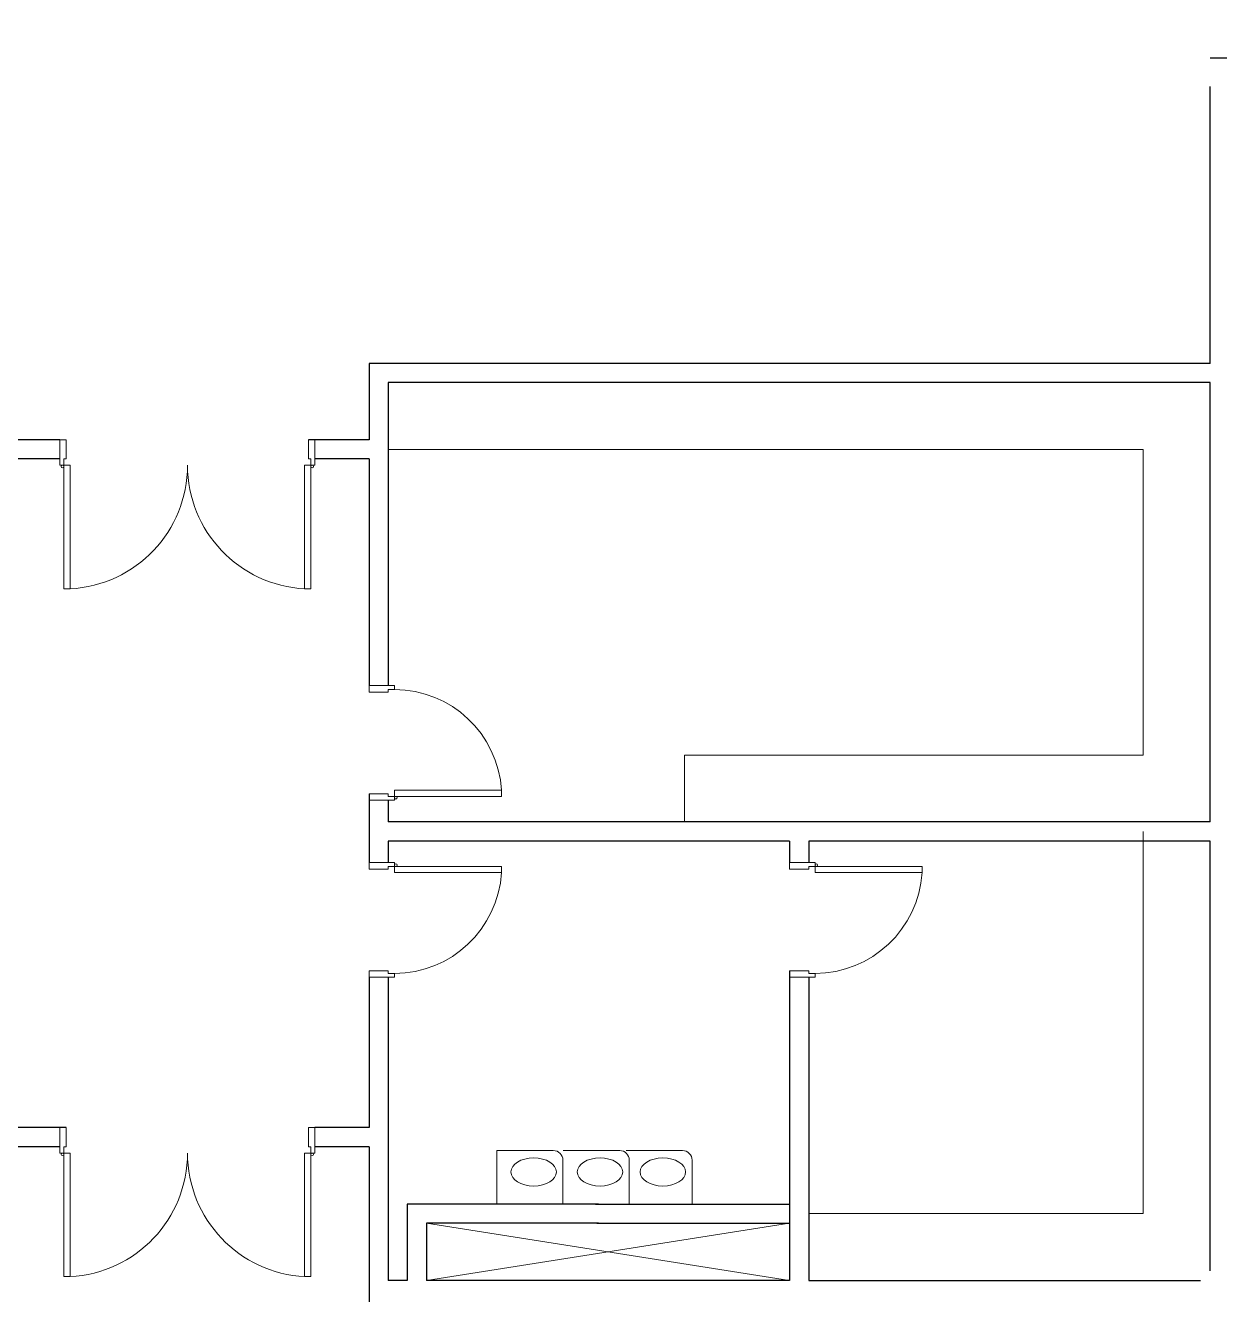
# Model space of a CAD drawing. Extents: x -59 to 582, y -1177 to 100.
# Drawn here: x 427.23 to 436.6, y -30.67 to -20.7 of the extents above; entities that cross this region are included whole.
import ezdxf

# ---------------------------------------------------------------- set-up
doc = ezdxf.new("R2010")
doc.units = 0
doc.header["$LTSCALE"] = 0.15
doc.layers.add('0 sockets', color=252, linetype='Continuous')
for name, color, linetype, lineweight in [('DOOR', 252, 'Continuous', 20), ('FUR', 252, 'Continuous', 9), ('sofa', 252, 'Continuous', 9), ('wall', 252, 'Continuous', 30)]:
    doc.layers.add(name, color=color, linetype=linetype, lineweight=lineweight)

# ---------------------------------------------------------------- blocks, each defined once
blk = doc.blocks.new('ARCH')
at = {"layer": 'DOOR'}
for points in [[(27.5287, 364.675), (27.4987, 364.675), (27.4987, 364.875), (27.5487, 364.875), (27.5487, 364.725), (27.5287, 364.725)], [(29.4687, 364.675), (29.4987, 364.675), (29.4987, 364.875), (29.4487, 364.875), (29.4487, 364.725), (29.4687, 364.725)], [(27.5287, 364.675), (27.5287, 363.705), (27.5787, 363.705), (27.5787, 364.675)], [(29.4687, 364.675), (29.4687, 363.705), (29.4187, 363.705), (29.4187, 364.675)], [(30.125, 362.9148), (30.125, 362.9448), (29.925, 362.9448), (29.925, 362.8948), (30.075, 362.8948), (30.075, 362.9148)], [(30.125, 362.0748), (30.125, 362.0448), (29.925, 362.0448), (29.925, 362.0948), (30.075, 362.0948), (30.075, 362.0748)], [(30.125, 362.0748), (30.965, 362.0748), (30.965, 362.123), (30.125, 362.123)], [(30.125, 361.5252), (30.125, 361.5552), (29.925, 361.5552), (29.925, 361.5052), (30.075, 361.5052), (30.075, 361.5252)], [(33.425, 361.5252), (33.425, 361.5552), (33.225, 361.5552), (33.225, 361.5052), (33.375, 361.5052), (33.375, 361.5252)], [(30.125, 361.5252), (30.965, 361.5252), (30.965, 361.477), (30.125, 361.477)], [(33.425, 361.5252), (34.265, 361.5252), (34.265, 361.477), (33.425, 361.477)], [(30.125, 360.6852), (30.125, 360.6552), (29.925, 360.6552), (29.925, 360.7052), (30.075, 360.7052), (30.075, 360.6852)], [(33.425, 360.6852), (33.425, 360.6552), (33.225, 360.6552), (33.225, 360.7052), (33.375, 360.7052), (33.375, 360.6852)], [(27.5287, 359.275), (27.4987, 359.275), (27.4987, 359.475), (27.5487, 359.475), (27.5487, 359.325), (27.5287, 359.325)], [(29.4687, 359.275), (29.4987, 359.275), (29.4987, 359.475), (29.4487, 359.475), (29.4487, 359.325), (29.4687, 359.325)], [(27.5287, 359.275), (27.5287, 358.305), (27.5787, 358.305), (27.5787, 359.275)], [(29.4687, 359.275), (29.4687, 358.305), (29.4187, 358.305), (29.4187, 359.275)]]:
    blk.add_lwpolyline(points, close=True, dxfattribs=at)
for centre in [(27.5187, 364.665), (29.4787, 364.665), (30.135, 362.0648), (30.135, 361.5352), (33.435, 361.5352), (27.5187, 359.265), (29.4787, 359.265)]:
    blk.add_circle(centre, 0.01, dxfattribs=at)
for centre, radius, start, end in [((27.5287, 364.675), 0.9713, 272.95078, 0), ((29.4713, 364.675), 0.9713, 180, 267.04922), ((30.1217, 362.0698), 0.8449, 3.61106, 89.77823), ((30.1217, 361.5302), 0.8449, 270.22177, 356.38894), ((33.4217, 361.5302), 0.8449, 270.22177, 356.38894), ((27.5287, 359.275), 0.9713, 272.95078, 0), ((29.4713, 359.275), 0.9713, 180, 267.04922)]:
    blk.add_arc(centre, radius, start, end, dxfattribs=at)
at = {"layer": 'FUR'}
for p, q in [((30.075, 364.8), (36, 364.8)), ((36, 364.8), (36, 362.4)), ((36, 362.4), (32.4, 362.4)), ((32.4, 362.4), (32.4, 361.875)), ((36, 361.8), (36, 358.8)), ((36, 358.8), (33.375, 358.8))]:
    blk.add_line(p, q, dxfattribs=at)
at = {"layer": 'sofa'}
for p, q in [((30.9281, 359.2947), (30.9281, 358.875)), ((31.3709, 359.2947), (30.9281, 359.2947)), ((31.8918, 359.2947), (31.4489, 359.2947)), ((32.3853, 359.2947), (31.9424, 359.2947)), ((31.4459, 359.2197), (31.4459, 358.875)), ((31.9668, 359.2197), (31.9668, 358.875)), ((32.4603, 359.2197), (32.4603, 358.875)), ((30.375, 358.725), (33.225, 358.275)), ((33.225, 358.725), (30.375, 358.275))]:
    blk.add_line(p, q, dxfattribs=at)
for centre in [(31.3709, 359.2197), (31.8918, 359.2197), (32.3853, 359.2197)]:
    blk.add_arc(centre, 0.075, 360, 90, dxfattribs=at)
for centre in [(31.2166, 359.1265), (31.7374, 359.1265), (32.2309, 359.1265)]:
    blk.add_ellipse(centre, major_axis=(-0.1782, 0), ratio=0.619046, start_param=3.141593, end_param=9.424778, dxfattribs=at)
at = {"layer": 'wall'}
for p, q in [((36.525, 367.875), (43.875, 367.875)), ((36.525, 365.475), (36.525, 367.65)), ((36.525, 365.475), (29.925, 365.475)), ((29.925, 365.475), (29.925, 364.875)), ((36.525, 365.325), (30.075, 365.325)), ((30.075, 365.325), (30.075, 362.9448)), ((36.525, 361.875), (36.525, 365.325)), ((27.4987, 364.875), (27.075, 364.875)), ((29.925, 364.875), (29.4487, 364.875)), ((27.4987, 364.725), (27.075, 364.725)), ((29.925, 364.725), (29.4987, 364.725)), ((29.925, 364.725), (29.925, 362.9448)), ((29.925, 362.0948), (29.925, 361.5552)), ((30.075, 362.0448), (30.075, 361.875)), ((30.075, 362.0448), (30.075, 361.875)), ((36.525, 361.875), (30.075, 361.875)), ((33.225, 361.725), (30.075, 361.725)), ((30.075, 361.725), (30.075, 361.5552)), ((33.225, 361.725), (33.225, 361.5552)), ((36.525, 361.725), (33.375, 361.725)), ((33.375, 361.725), (33.375, 361.5552)), ((36.525, 358.35), (36.525, 361.725)), ((29.925, 360.6552), (29.925, 359.475)), ((30.075, 360.6552), (30.075, 358.275)), ((33.225, 360.7052), (33.225, 358.275)), ((33.375, 360.6552), (33.375, 358.275)), ((27.5487, 359.475), (27.0748, 359.475)), ((29.925, 359.475), (29.4987, 359.475)), ((27.4987, 359.325), (27.0749, 359.325)), ((29.925, 359.325), (29.4987, 359.325)), ((29.925, 359.325), (29.925, 358.2)), ((31.725, 358.875), (30.225, 358.875)), ((30.225, 358.875), (30.225, 358.275)), ((31.7022, 358.875), (33.225, 358.875)), ((31.725, 358.725), (30.375, 358.725)), ((30.375, 358.725), (30.375, 358.275)), ((31.7125, 358.725), (33.225, 358.725)), ((30.225, 358.275), (30.075, 358.275)), ((31.725, 358.275), (30.375, 358.275)), ((33.225, 358.275), (31.7089, 358.275)), ((33.375, 358.275), (36.45, 358.275)), ((29.925, 358.2), (29.925, 356.0166))]:
    blk.add_line(p, q, dxfattribs=at)
blk = doc.blocks.new('EE')
at = {"layer": '0 sockets'}
h = blk.add_hatch(color=6, dxfattribs=at)
h.dxf.hatch_style = 1
h.paths.add_polyline_path([(582.3938, 81.8406), (-59.1154, 81.8406), (-59.1154, -114.5819), (582.3938, -114.5819)])
h.paths.add_polyline_path([(577.3938, 76.8406), (577.3938, -109.5819), (-54.1154, -109.5819), (-54.1154, 76.8406)], flags=16)
h.paths.add_polyline_path([(408.0255, -15.1391, -1), (406.517, -15.1391, -1)], flags=0)
h.paths.add_polyline_path([(457.7835, -31.1193, 0.414214), (457.6835, -31.0193), (444.3113, -31.0193, 0.414214), (444.2113, -31.1193), (444.2113, -48.4465), (415.8336, -48.4465), (415.8336, -19.4832), (417.425, -19.4832, 0.414214), (417.525, -19.3832), (417.525, -15.2391, 0.414214), (417.425, -15.1391), (407.2736, -15.1391), (407.2712, -15.8933), (407.2712, -15.1391), (417.525, -15.1391), (417.525, -19.4832), (415.9336, -19.4832, 0.414214), (415.8336, -19.5832), (415.8336, -48.3465, 0.414214), (415.9336, -48.4465), (444.1113, -48.4465, 0.414214), (444.2113, -48.3465), (444.2113, -31.0193), (457.7835, -31.0193)], flags=0)
h.paths.add_polyline_path([(244.6113, -46.0682), (244.6113, -46.0144), (244.5226, -46.0144, -0.279526)], flags=0)
h.paths.add_polyline_path([(404.6897, 26.9474), (525.0345, 26.9474), (525.0345, 46.2845), (404.6897, 46.2845)], flags=8)
h.paths.add_polyline_path([(202.6437, 24.0784), (289.3193, 24.0784), (289.3193, 38.4106), (202.6437, 38.4106)], flags=8)
h.paths.add_polyline_path([(30.9197, 26.4293), (112.5904, 26.4293), (112.5904, 40.7615), (30.9197, 40.7615)], flags=8)
h.paths.add_polyline_path([(441.8806, -10.2056), (442.2164, -10.2056), (442.2164, -9.7556), (441.8806, -9.7556)], flags=8)
h.paths.add_polyline_path([(422.2717, -10.2459), (422.6217, -10.2459), (422.6217, -9.7959), (422.2717, -9.7959)], flags=8)
h.paths.add_polyline_path([(406.5093, -14.41), (406.8593, -14.41), (406.8593, -13.96), (406.5093, -13.96)], flags=8)
h.paths.add_polyline_path([(406.2104, -35.7134), (406.5461, -35.7134), (406.5461, -35.2634), (406.2104, -35.2634)], flags=8)
h.paths.add_polyline_path([(422.8414, -60.6068), (423.1914, -60.6068), (423.1914, -60.1568), (422.8414, -60.1568)], flags=8)
h.paths.add_polyline_path([(442.3908, -60.8399), (442.7551, -60.8399), (442.7551, -60.3899), (442.3908, -60.3899)], flags=8)
h.paths.add_polyline_path([(456.8438, -54.1004), (457.1938, -54.1004), (457.1938, -53.6504), (456.8438, -53.6504)], flags=8)
h.paths.add_polyline_path([(470.8579, -50.8101), (471.2079, -50.8101), (471.2079, -50.3601), (470.8579, -50.3601)], flags=8)
h.paths.add_polyline_path([(490.1231, -50.756), (490.3445, -50.756), (490.3445, -50.306), (490.1231, -50.306)], flags=8)
h.paths.add_polyline_path([(225.5085, -20.3428), (226.1335, -20.3428), (226.1335, -20.1178), (225.5085, -20.1178)], flags=8)
h.paths.add_polyline_path([(233.7002, -19.9376), (234.3252, -19.9376), (234.3252, -19.7126), (233.7002, -19.7126)], flags=8)
h.paths.add_polyline_path([(241.875, -19.5516), (242.5, -19.5516), (242.5, -19.3266), (241.875, -19.3266)], flags=8)
h.paths.add_polyline_path([(245.1715, -24.6319), (245.7965, -24.6319), (245.7965, -24.4069), (245.1715, -24.4069)], flags=8)
h.paths.add_polyline_path([(247.8129, -19.2546), (248.4379, -19.2546), (248.4379, -19.0296), (247.8129, -19.0296)], flags=8)
h.paths.add_polyline_path([(249.6481, -13.3866), (250.2731, -13.3866), (250.2731, -13.1616), (249.6481, -13.1616)], flags=8)
h.paths.add_polyline_path([(257.3232, -15.7941), (257.9482, -15.7941), (257.9482, -15.5691), (257.3232, -15.5691)], flags=8)
h.paths.add_polyline_path([(257.5825, -13.1834), (258.1575, -13.1834), (258.1575, -12.9584), (257.5825, -12.9584)], flags=8)
h.paths.add_polyline_path([(264.064, -13.1005), (264.664, -13.1005), (264.664, -12.8755), (264.064, -12.8755)], flags=8)
h.paths.add_polyline_path([(288.7886, -40.9018), (289.3636, -40.9018), (289.3636, -40.6768), (288.7886, -40.6768)], flags=8)
h.paths.add_polyline_path([(280.6872, -41.0054), (281.2622, -41.0054), (281.2622, -40.7804), (280.6872, -40.7804)], flags=8)
h.paths.add_polyline_path([(270.8638, -40.8752), (271.4388, -40.8752), (271.4388, -40.6502), (270.8638, -40.6502)], flags=8)
h.paths.add_polyline_path([(261.4343, -40.7711), (262.0093, -40.7711), (262.0093, -40.5461), (261.4343, -40.5461)], flags=8)
h.paths.add_polyline_path([(254.7641, -40.8531), (255.3391, -40.8531), (255.3391, -40.6281), (254.7641, -40.6281)], flags=8)
h.paths.add_polyline_path([(247.0084, -40.8452), (247.5834, -40.8452), (247.5834, -40.6202), (247.0084, -40.6202)], flags=8)
h.paths.add_polyline_path([(245.8521, -36.4789), (246.4271, -36.4789), (246.4271, -36.2539), (245.8521, -36.2539)], flags=8)
h.paths.add_polyline_path([(243.9336, -41.6387), (244.5086, -41.6387), (244.5086, -41.4137), (243.9336, -41.4137)], flags=8)
h.paths.add_polyline_path([(245.534, -46.5866), (246.059, -46.5866), (246.059, -46.3616), (245.534, -46.3616)], flags=8)
h.paths.add_polyline_path([(245.3615, -51.8321), (245.9115, -51.8321), (245.9115, -51.6071), (245.3615, -51.6071)], flags=8)
h.paths.add_polyline_path([(239.7215, -52.2724), (240.3215, -52.2724), (240.3215, -52.0474), (239.7215, -52.0474)], flags=8)
h.paths.add_polyline_path([(232.0686, -52.9165), (232.6686, -52.9165), (232.6686, -52.6915), (232.0686, -52.6915)], flags=8)
h.paths.add_polyline_path([(225.5588, -53.6462), (226.1588, -53.6462), (226.1588, -53.4212), (225.5588, -53.4212)], flags=8)
h.paths.add_polyline_path([(227.6145, -48.128), (228.2145, -48.128), (228.2145, -47.903), (227.6145, -47.903)], flags=8)
h.paths.add_polyline_path([(219.5279, -49.4891), (220.1279, -49.4891), (220.1279, -49.2641), (219.5279, -49.2641)], flags=8)
h.paths.add_polyline_path([(217.7703, -44.2843), (218.3703, -44.2843), (218.3703, -44.0593), (217.7703, -44.0593)], flags=8)
h.paths.add_polyline_path([(216.4425, -34.7131), (217.0425, -34.7131), (217.0425, -34.4881), (216.4425, -34.4881)], flags=8)
h.paths.add_polyline_path([(216.7993, -27.0914), (217.3993, -27.0914), (217.3993, -26.8664), (216.7993, -26.8664)], flags=8)
h.paths.add_polyline_path([(216.7293, -21.7545), (217.2793, -21.7545), (217.2793, -21.5295), (216.7293, -21.5295)], flags=8)
h.paths.add_polyline_path([(84.8617, -42.4448), (85.3867, -42.4448), (85.3867, -42.2198), (84.8617, -42.2198)], flags=8)
h.paths.add_polyline_path([(82.4597, -48.7615), (83.0097, -48.7615), (83.0097, -48.5365), (82.4597, -48.5365)], flags=8)
h.paths.add_polyline_path([(78.4165, -48.7103), (78.9415, -48.7103), (78.9415, -48.4853), (78.4165, -48.4853)], flags=8)
h.paths.add_polyline_path([(75.5469, -42.4519), (76.0719, -42.4519), (76.0719, -42.2269), (75.5469, -42.2269)], flags=8)
h.paths.add_polyline_path([(74.0193, -42.4184), (74.5443, -42.4184), (74.5443, -42.1934), (74.0193, -42.1934)], flags=8)
h.paths.add_polyline_path([(72.8597, -48.7615), (73.3847, -48.7615), (73.3847, -48.5365), (72.8597, -48.5365)], flags=8)
h.paths.add_polyline_path([(68.6511, -48.7073), (69.1761, -48.7073), (69.1761, -48.4823), (68.6511, -48.4823)], flags=8)
h.paths.add_polyline_path([(69.2706, -42.4563), (69.7956, -42.4563), (69.7956, -42.2313), (69.2706, -42.2313)], flags=8)
h.paths.add_polyline_path([(65.66, -42.4427), (66.185, -42.4427), (66.185, -42.2177), (65.66, -42.2177)], flags=8)
h.paths.add_polyline_path([(63.3536, -48.7076), (63.8786, -48.7076), (63.8786, -48.4826), (63.3536, -48.4826)], flags=8)
h.paths.add_polyline_path([(58.9569, -48.7176), (59.4319, -48.7176), (59.4319, -48.4926), (58.9569, -48.4926)], flags=8)
h.paths.add_polyline_path([(56.5842, -43.0406), (57.0842, -43.0406), (57.0842, -42.8156), (56.5842, -42.8156)], flags=8)
h.paths.add_polyline_path([(55.2147, -39.3121), (55.7647, -39.3121), (55.7647, -39.0871), (55.2147, -39.0871)], flags=8)
h.paths.add_polyline_path([(47.2504, -39.1177), (47.8004, -39.1177), (47.8004, -38.8927), (47.2504, -38.8927)], flags=8)
h.paths.add_polyline_path([(36.6812, -56.1774), (37.2312, -56.1774), (37.2312, -55.9524), (36.6812, -55.9524)], flags=8)
h.paths.add_polyline_path([(28.0926, -56.08), (28.6426, -56.08), (28.6426, -55.855), (28.0926, -55.855)], flags=8)
h.paths.add_polyline_path([(11.2238, -49.6168), (11.7738, -49.6168), (11.7738, -49.3918), (11.2238, -49.3918)], flags=8)
h.paths.add_polyline_path([(15.1536, -39.2721), (15.7036, -39.2721), (15.7036, -39.0471), (15.1536, -39.0471)], flags=8)
h.paths.add_polyline_path([(15.2153, -30.3945), (15.7653, -30.3945), (15.7653, -30.1695), (15.2153, -30.1695)], flags=8)
h.paths.add_polyline_path([(12.5842, -22.2395), (13.1342, -22.2395), (13.1342, -22.0145), (12.5842, -22.0145)], flags=8)
h.paths.add_polyline_path([(13.4396, -29.5736), (13.9396, -29.5736), (13.9396, -29.3486), (13.4396, -29.3486)], flags=8)

msp = doc.modelspace()

# ---------------------------------------------------------------- block references
at = {"layer": '0 sockets', "color": 3}
for name, p in [('EE', (0, 0)), ('ARCH', (400, -388.8302))]:
    msp.add_blockref(name, p, dxfattribs=at)

doc.saveas('drawing.dxf')
